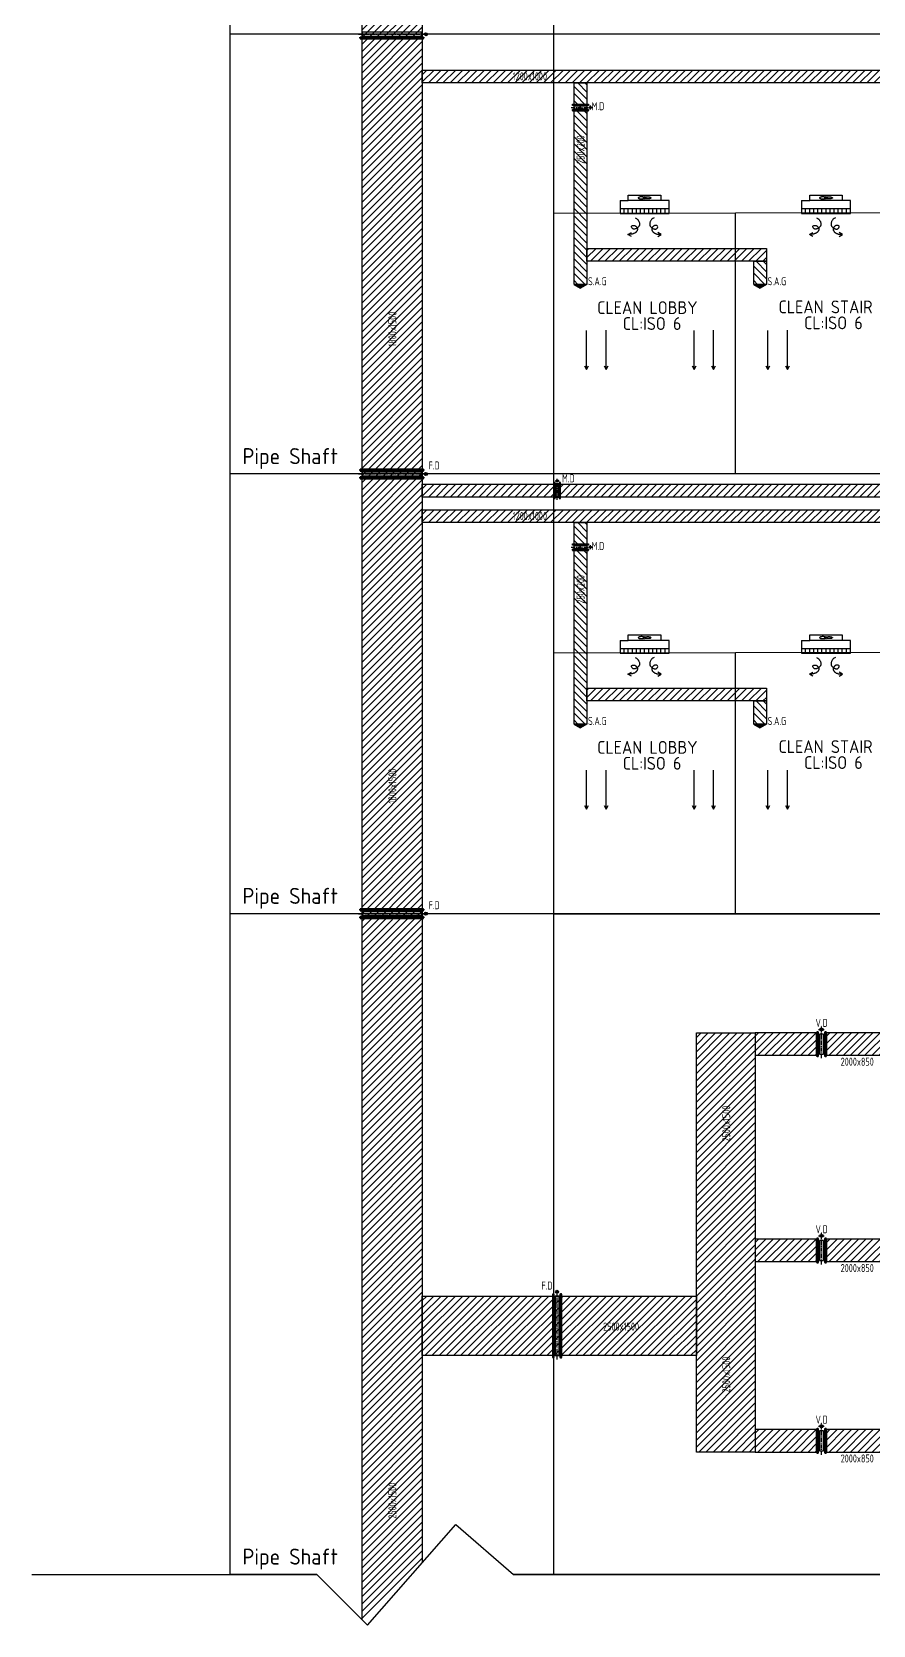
# Model space of a CAD drawing. Header units: millimetres. Extents: x 108 to 3316, y 96 to 2090.
# Drawn here: x 832 to 1094.9, y 96.3 to 594 of the extents above; entities that cross this region are included whole.
import ezdxf
from ezdxf.enums import TextEntityAlignment as Align

# ---------------------------------------------------------------- set-up
doc = ezdxf.new("R2010")
doc.units = ezdxf.units.MM
doc.linetypes.add('CENTER', pattern=[2, 1.25, -0.25, 0.25, -0.25])
for name, color, linetype in [('A-DETL-01', 1, 'Continuous'), ('M-CEQPM-MAU', 22, 'Continuous'), ('M-CMDUCT-LINE', 15, 'Continuous'), ('M-EQPM-TXT', 4, 'Continuous'), ('M-FM-LINE3', 3, 'Continuous'), ('M-HVAC-CMDUCT', 150, 'Continuous'), ('U-EX-TXT', 4, 'Continuous')]:
    doc.layers.add(name, color=color, linetype=linetype)
doc.styles.add('AA-TXT', font='isocp.shx', dxfattribs={"bigfont": 'chineset.shx'})

msp = doc.modelspace()

# ---------------------------------------------------------------- hatches: boundary and pattern name
at = {"layer": 'M-CMDUCT-LINE'}
h = msp.add_hatch(dxfattribs=at)
h.set_pattern_fill('ANSI31', color=256, scale=0.5, style=0)
h.set_pattern_definition([(45, (-40122.6692, -82010.4175), (-1.122532015, 1.122532015), [])])
h.paths.add_polyline_path([(935.26, 192.05), (954.05, 192.05), (954.05, 925.36), (935.26, 925.36)])
h.paths.add_polyline_path([(954.05, 180.26), (954.05, 192.05), (935.26, 192.05), (935.26, 180.26), (935.26, 98.05), (933.53, 96.34), (954.05, 115.84)])
h = msp.add_hatch(dxfattribs=at)
h.set_pattern_fill('ANSI31', color=256, scale=0.5, style=0)
h.set_pattern_definition([(45, (1845.444, 405.644), (-1.122532, 1.122532), [])])
h.paths.add_polyline_path([(954.05, 582.1), (1278.43, 582.1), (1278.43, 578.1), (954.05, 578.1)])
h = msp.add_hatch(dxfattribs=at)
h.set_pattern_fill('ANSI31', color=256, scale=0.5, angle=-90, style=0)
h.set_pattern_definition([(315, (829.0428, -274.3165), (1.122532, 1.122532), [])])
h.paths.add_polyline_path([(1005.5, 578.1), (1005.5, 515.17), (1001.5, 515.17), (1001.5, 578.1)])
h = msp.add_hatch(dxfattribs=at)
h.set_pattern_fill('ANSI31', color=256, scale=0.5, style=0)
h.set_pattern_definition([(45, (1857.9082, 349.9325), (-1.122532, 1.122532), [])])
h.paths.add_polyline_path([(1005.5, 526.38), (1061.61, 526.38), (1061.61, 522.38), (1005.5, 522.38)])
h = msp.add_hatch(dxfattribs=at)
h.set_pattern_fill('ANSI31', color=256, scale=0.5, angle=-90, style=0)
h.set_pattern_definition([(315, (885.1583, -274.3165), (1.122532, 1.122532), [])])
h.paths.add_polyline_path([(1061.61, 522.38), (1061.61, 515.17), (1057.61, 515.17), (1057.61, 522.38)])
h = msp.add_hatch(dxfattribs=at)
h.set_pattern_fill('ANSI31', color=256, scale=0.5, style=0)
h.set_pattern_definition([(45, (1845.444, 276.274), (-1.122532, 1.122532), [])])
h.paths.add_polyline_path([(954.05, 452.73), (1116.24, 452.73), (1116.24, 448.73), (954.05, 448.73)])
h = msp.add_hatch(dxfattribs=at)
h.set_pattern_fill('ANSI31', color=256, scale=0.5, style=0)
h.set_pattern_definition([(45, (1845.444, 268.2837), (-1.122532, 1.122532), [])])
h.paths.add_polyline_path([(954.05, 444.74), (1278.43, 444.74), (1278.43, 440.74), (954.05, 440.74)])
h = msp.add_hatch(dxfattribs=at)
h.set_pattern_fill('ANSI31', color=256, scale=0.5, angle=-90, style=0)
h.set_pattern_definition([(315, (829.0428, -411.677), (1.122532, 1.122532), [])])
h.paths.add_polyline_path([(1005.5, 440.74), (1005.5, 377.81), (1001.5, 377.81), (1001.5, 440.74)])
h = msp.add_hatch(dxfattribs=at)
h.set_pattern_fill('ANSI31', color=256, scale=0.5, style=0)
h.set_pattern_definition([(45, (1857.9082, 212.5721), (-1.122532, 1.122532), [])])
h.paths.add_polyline_path([(1005.5, 389.02), (1061.61, 389.02), (1061.61, 385.02), (1005.5, 385.02)])
h = msp.add_hatch(dxfattribs=at)
h.set_pattern_fill('ANSI31', color=256, scale=0.5, angle=-90, style=0)
h.set_pattern_definition([(315, (885.1583, -411.677), (1.122532, 1.122532), [])])
h.paths.add_polyline_path([(1061.61, 385.02), (1061.61, 377.81), (1057.61, 377.81), (1057.61, 385.02)])
h = msp.add_hatch(dxfattribs=at)
h.set_pattern_fill('ANSI31', color=256, scale=0.5, style=0)
h.set_pattern_definition([(45, (-40015.1949, -82178.4962), (-1.122532015, 1.122532015), [])])
h.paths.add_polyline_path([(1058.08, 281.34), (1058.08, 150.41), (1039.71, 150.41), (1039.71, 281.34)])
h = msp.add_hatch(dxfattribs=at)
h.set_pattern_fill('ANSI31', color=256, scale=0.5, style=0)
h.set_pattern_definition([(45, (1755.2769, 101.8925), (-1.122532, 1.122532), [])])
h.paths.add_polyline_path([(1077.23, 281.34), (1058.08, 281.34), (1058.08, 274.34), (1077.23, 274.34)])
h = msp.add_hatch(dxfattribs=at)
h.set_pattern_fill('ANSI31', color=256, scale=0.5, style=0)
h.set_pattern_definition([(45, (1777.5375, 101.8925), (-1.122532, 1.122532), [])])
h.paths.add_polyline_path([(1106.44, 281.34), (1080.35, 281.34), (1080.35, 274.34), (1106.44, 274.34)])
h = msp.add_hatch(dxfattribs=at)
h.set_pattern_fill('ANSI31', color=256, scale=0.5, style=0)
h.set_pattern_definition([(45, (1755.2769, 37.4362), (-1.122532, 1.122532), [])])
h.paths.add_polyline_path([(1077.23, 216.89), (1058.08, 216.89), (1058.08, 209.89), (1077.23, 209.89)])
h = msp.add_hatch(dxfattribs=at)
h.set_pattern_fill('ANSI31', color=256, scale=0.5, style=0)
h.set_pattern_definition([(45, (1777.5375, 37.4362), (-1.122532, 1.122532), [])])
h.paths.add_polyline_path([(1106.44, 216.89), (1080.35, 216.89), (1080.35, 209.89), (1106.44, 209.89)])
h = msp.add_hatch(dxfattribs=at)
h.set_pattern_fill('ANSI31', color=256, scale=0.5, style=0)
h.set_pattern_definition([(45, (1754.4573, 8.0652), (-1.122532, 1.122532), [])])
h.paths.add_polyline_path([(954.05, 199.12), (1039.71, 199.12), (1039.71, 180.52), (954.05, 180.52)])
h = msp.add_hatch(dxfattribs=at)
h.set_pattern_fill('ANSI31', color=256, scale=0.5, style=0)
h.set_pattern_definition([(45, (1755.2769, -22.0469), (-1.122532, 1.122532), [])])
h.paths.add_polyline_path([(1077.23, 157.41), (1058.08, 157.41), (1058.08, 150.41), (1077.23, 150.41)])
h = msp.add_hatch(dxfattribs=at)
h.set_pattern_fill('ANSI31', color=256, scale=0.5, style=0)
h.set_pattern_definition([(45, (1777.5375, -22.0469), (-1.122532, 1.122532), [])])
h.paths.add_polyline_path([(1106.44, 157.41), (1080.35, 157.41), (1080.35, 150.41), (1106.44, 150.41)])
at = {"layer": 'M-FM-LINE3', "linetype": 'Continuous'}
h = msp.add_hatch(color=256, dxfattribs=at)
edge = h.paths.add_edge_path()
edge.add_arc((955.2, 593.3), 0.472, 0, 360)
h = msp.add_hatch(color=256, dxfattribs=at)
edge = h.paths.add_edge_path()
edge.add_arc((955.2, 455.94), 0.472, 0, 360)
h = msp.add_hatch(color=256, dxfattribs=at)
edge = h.paths.add_edge_path()
edge.add_arc((955.2, 318.58), 0.472, 0, 360)
h = msp.add_hatch(color=256, dxfattribs=at)
edge = h.paths.add_edge_path()
edge.add_arc((996.18, 200.47), 0.472, 0, 360)
at = {"layer": 'M-HVAC-CMDUCT'}
for points in [[(1005.5, 515.17), (1001.5, 515.17), (1003.5, 514.01)], [(1061.61, 515.17), (1057.61, 515.17), (1059.61, 514.01)], [(1005.5, 377.81), (1001.5, 377.81), (1003.5, 376.65)], [(1061.61, 377.81), (1057.61, 377.81), (1059.61, 376.65)]]:
    msp.add_hatch(color=256, dxfattribs=at).paths.add_polyline_path(points)

# ---------------------------------------------------------------- linework, layer by layer
at = {"layer": 'A-DETL-01', "color": 252, "linetype": 'Continuous'}
for p, q in [((1051.86, 537.32), (1051.86, 455.94)), ((1051.86, 399.96), (1051.86, 318.58))]:
    msp.add_line(p, q, dxfattribs=at)
at = {"layer": 'A-DETL-01', "color": 252}
for points in [[(893.99, 112.18), (893.99, 952.53)], [(832.03, 112.18), (921.13, 112.18), (936.97, 96.34), (964.5, 127.76), (982.51, 112.18), (1310.5, 112.18)], [(921.13, 112.18), (893.99, 112.18)], [(995.18, 112.18), (982.51, 112.18)]]:
    msp.add_lwpolyline(points, dxfattribs=at)
for points in [[(995.18, 792.9), (1283.14, 792.9), (1283.14, 593.3), (995.18, 593.3)], [(995.18, 318.58), (1283.14, 318.58), (1283.14, 112.18), (995.18, 112.18)]]:
    msp.add_lwpolyline(points, close=True, dxfattribs=at)
at = {"layer": 'M-CEQPM-MAU', "color": 252, "ltscale": 0.1}
for p, q in [((1018.42, 541.32), (1018.42, 543.02)), ((1018.42, 543.02), (1028.62, 543.02)), ((1028.62, 543.02), (1028.62, 541.32)), ((1075.1, 541.32), (1075.1, 543.02)), ((1075.1, 543.02), (1085.3, 543.02)), ((1085.3, 543.02), (1085.3, 541.32)), ((1015.87, 541.32), (1018.42, 541.32)), ((1015.87, 541.32), (1015.87, 537.32)), ((1015.87, 538.82), (1031.17, 538.82)), ((1017.15, 537.32), (1017.15, 538.82)), ((1028.62, 541.32), (1018.42, 541.32)), ((1018.42, 537.32), (1018.42, 538.82)), ((1019.7, 537.32), (1019.7, 538.82)), ((1020.97, 537.32), (1020.97, 538.82)), ((1022.25, 537.32), (1022.25, 538.82)), ((1023.52, 537.32), (1023.52, 538.82)), ((1024.8, 537.32), (1024.8, 538.82)), ((1026.07, 537.32), (1026.07, 538.82)), ((1027.35, 537.32), (1027.35, 538.82)), ((1031.17, 541.32), (1028.62, 541.32)), ((1028.62, 537.32), (1028.62, 538.82)), ((1029.9, 537.32), (1029.9, 538.82)), ((1031.17, 537.32), (1031.17, 541.32)), ((1072.55, 541.32), (1075.1, 541.32)), ((1072.55, 541.32), (1072.55, 537.32)), ((1072.55, 538.82), (1087.85, 538.82)), ((1073.83, 537.32), (1073.83, 538.82)), ((1085.3, 541.32), (1075.1, 541.32)), ((1075.1, 537.32), (1075.1, 538.82)), ((1076.38, 537.32), (1076.38, 538.82)), ((1077.65, 537.32), (1077.65, 538.82)), ((1078.93, 537.32), (1078.93, 538.82)), ((1080.2, 537.32), (1080.2, 538.82)), ((1081.48, 537.32), (1081.48, 538.82)), ((1082.75, 537.32), (1082.75, 538.82)), ((1084.03, 537.32), (1084.03, 538.82)), ((1087.85, 541.32), (1085.3, 541.32)), ((1085.3, 537.32), (1085.3, 538.82)), ((1086.58, 537.32), (1086.58, 538.82)), ((1087.85, 537.32), (1087.85, 541.32)), ((1015.87, 537.32), (1031.17, 537.32)), ((1072.55, 537.32), (1087.85, 537.32)), ((1015.87, 403.96), (1018.42, 403.96)), ((1015.87, 403.96), (1015.87, 399.96)), ((1018.42, 403.96), (1018.42, 405.66)), ((1018.42, 405.66), (1028.62, 405.66)), ((1028.62, 403.96), (1018.42, 403.96)), ((1028.62, 405.66), (1028.62, 403.96)), ((1031.17, 403.96), (1028.62, 403.96)), ((1031.17, 399.96), (1031.17, 403.96)), ((1072.55, 403.96), (1075.1, 403.96)), ((1072.55, 403.96), (1072.55, 399.96)), ((1075.1, 403.96), (1075.1, 405.66)), ((1075.1, 405.66), (1085.3, 405.66)), ((1085.3, 403.96), (1075.1, 403.96)), ((1085.3, 405.66), (1085.3, 403.96)), ((1087.85, 403.96), (1085.3, 403.96)), ((1087.85, 399.96), (1087.85, 403.96)), ((1015.87, 401.46), (1031.17, 401.46)), ((1015.87, 399.96), (1031.17, 399.96)), ((1017.15, 399.96), (1017.15, 401.46)), ((1018.42, 399.96), (1018.42, 401.46)), ((1019.7, 399.96), (1019.7, 401.46)), ((1020.97, 399.96), (1020.97, 401.46)), ((1022.25, 399.96), (1022.25, 401.46)), ((1023.52, 399.96), (1023.52, 401.46)), ((1024.8, 399.96), (1024.8, 401.46)), ((1026.07, 399.96), (1026.07, 401.46)), ((1027.35, 399.96), (1027.35, 401.46)), ((1028.62, 399.96), (1028.62, 401.46)), ((1029.9, 399.96), (1029.9, 401.46)), ((1072.55, 401.46), (1087.85, 401.46)), ((1072.55, 399.96), (1087.85, 399.96)), ((1073.83, 399.96), (1073.83, 401.46)), ((1075.1, 399.96), (1075.1, 401.46)), ((1076.38, 399.96), (1076.38, 401.46)), ((1077.65, 399.96), (1077.65, 401.46)), ((1078.93, 399.96), (1078.93, 401.46)), ((1080.2, 399.96), (1080.2, 401.46)), ((1081.48, 399.96), (1081.48, 401.46)), ((1082.75, 399.96), (1082.75, 401.46)), ((1084.03, 399.96), (1084.03, 401.46)), ((1085.3, 399.96), (1085.3, 401.46)), ((1086.58, 399.96), (1086.58, 401.46))]:
    msp.add_line(p, q, dxfattribs=at)
for points in [[(1023.2, 542.4, 0.03966), (1022.93, 542.46, 0.032614), (1022.52, 542.49, 0.032614), (1022.11, 542.46, 0.044087), (1021.81, 542.39, 0.086721), (1021.57, 542.27, 0.233651), (1021.52, 542.17, 0.233651), (1021.57, 542.07, 0.086721), (1021.81, 541.95, 0.044087), (1022.11, 541.88, 0.032614), (1022.52, 541.85, 0.032614), (1022.93, 541.88, 0.03966), (1023.2, 541.94)], [(1023.85, 542.4, -0.03966), (1024.12, 542.46, -0.032614), (1024.52, 542.49, -0.032614), (1024.93, 542.46, -0.044087), (1025.23, 542.39, -0.086721), (1025.48, 542.27, -0.233651), (1025.52, 542.17, -0.233651), (1025.48, 542.07, -0.086721), (1025.23, 541.95, -0.044087), (1024.93, 541.88, -0.032614), (1024.52, 541.85, -0.032614), (1024.12, 541.88, -0.03966), (1023.85, 541.94)], [(1079.87, 542.4, 0.03966), (1079.61, 542.46, 0.032614), (1079.2, 542.49, 0.032614), (1078.79, 542.46, 0.044087), (1078.49, 542.39, 0.086721), (1078.25, 542.27, 0.233651), (1078.2, 542.17, 0.233651), (1078.25, 542.07, 0.086721), (1078.49, 541.95, 0.044087), (1078.79, 541.88, 0.032614), (1079.2, 541.85, 0.032614), (1079.61, 541.88, 0.03966), (1079.87, 541.94)], [(1080.53, 542.4, -0.03966), (1080.79, 542.46, -0.032614), (1081.2, 542.49, -0.032614), (1081.61, 542.46, -0.044087), (1081.91, 542.39, -0.086721), (1082.15, 542.27, -0.233651), (1082.2, 542.17, -0.233651), (1082.15, 542.07, -0.086721), (1081.91, 541.95, -0.044087), (1081.61, 541.88, -0.032614), (1081.2, 541.85, -0.032614), (1080.79, 541.88, -0.03966), (1080.53, 541.94)], [(1023.2, 405.04, 0.03966), (1022.93, 405.1, 0.032614), (1022.52, 405.12, 0.032614), (1022.11, 405.1, 0.044087), (1021.81, 405.03, 0.086721), (1021.57, 404.9, 0.233651), (1021.52, 404.81, 0.233651), (1021.57, 404.71, 0.086721), (1021.81, 404.59, 0.044087), (1022.11, 404.52, 0.032614), (1022.52, 404.49, 0.032614), (1022.93, 404.52, 0.03966), (1023.2, 404.58)], [(1023.85, 405.04, -0.03966), (1024.12, 405.1, -0.032614), (1024.52, 405.12, -0.032614), (1024.93, 405.1, -0.044087), (1025.23, 405.03, -0.086721), (1025.48, 404.9, -0.233651), (1025.52, 404.81, -0.233651), (1025.48, 404.71, -0.086721), (1025.23, 404.59, -0.044087), (1024.93, 404.52, -0.032614), (1024.52, 404.49, -0.032614), (1024.12, 404.52, -0.03966), (1023.85, 404.58)], [(1079.87, 405.04, 0.03966), (1079.61, 405.1, 0.032614), (1079.2, 405.12, 0.032614), (1078.79, 405.1, 0.044087), (1078.49, 405.03, 0.086721), (1078.25, 404.9, 0.233651), (1078.2, 404.81, 0.233651), (1078.25, 404.71, 0.086721), (1078.49, 404.59, 0.044087), (1078.79, 404.52, 0.032614), (1079.2, 404.49, 0.032614), (1079.61, 404.52, 0.03966), (1079.87, 404.58)], [(1080.53, 405.04, -0.03966), (1080.79, 405.1, -0.032614), (1081.2, 405.12, -0.032614), (1081.61, 405.1, -0.044087), (1081.91, 405.03, -0.086721), (1082.15, 404.9, -0.233651), (1082.2, 404.81, -0.233651), (1082.15, 404.71, -0.086721), (1081.91, 404.59, -0.044087), (1081.61, 404.52, -0.032614), (1081.2, 404.49, -0.032614), (1080.79, 404.52, -0.03966), (1080.53, 404.58)]]:
    msp.add_lwpolyline(points, format="xyb", dxfattribs=at)
at = {"layer": 'M-CEQPM-MAU', "color": 252, "ltscale": 0.1, "const_width": 0.2}
for points in [[(1023.62, 542.17, -1), (1023.42, 542.17, -1)], [(1080.3, 542.17, -1), (1080.1, 542.17, -1)], [(1023.62, 404.81, -1), (1023.42, 404.81, -1)], [(1080.3, 404.81, -1), (1080.1, 404.81, -1)]]:
    msp.add_lwpolyline(points, format="xyb", close=True, dxfattribs=at)
at = {"layer": 'M-CEQPM-MAU', "color": 252, "ltscale": 0.1}
for centre in [(1023.52, 542.17), (1080.2, 542.17), (1023.52, 404.81), (1080.2, 404.81)]:
    msp.add_circle(centre, 0.4, dxfattribs=at)
at = {"layer": 'M-FM-LINE3', "linetype": 'CENTER'}
for p, q in [((934.06, 593.3), (954.73, 593.3)), ((1000.58, 570.41), (1007.16, 570.41)), ((1006.54, 571.03), (1006.54, 569.78)), ((934.06, 455.94), (954.73, 455.94)), ((995.6, 453.77), (996.85, 453.77)), ((996.23, 447.81), (996.23, 454.39)), ((1000.58, 433.05), (1007.16, 433.05)), ((1006.54, 433.67), (1006.54, 432.42)), ((934.06, 318.58), (954.73, 318.58)), ((1077.85, 282.39), (1079.72, 282.39)), ((1078.79, 273.48), (1078.79, 283.33)), ((1077.85, 217.94), (1079.72, 217.94)), ((1078.79, 209.03), (1078.79, 218.87)), ((996.18, 179.34), (996.18, 200)), ((1078.79, 149.55), (1078.79, 159.39)), ((1077.85, 158.45), (1079.72, 158.45))]:
    msp.add_line(p, q, dxfattribs=at)
at = {"layer": 'M-FM-LINE3'}
for p, q in [((954.73, 592.12), (934.36, 592.12)), ((1006.2, 571.24), (1000.79, 571.24)), ((1006.2, 569.57), (1000.79, 569.57)), ((954.73, 457.12), (934.36, 457.12)), ((954.73, 454.76), (934.36, 454.76)), ((995.39, 453.43), (995.39, 448.02)), ((997.06, 453.43), (997.06, 448.02)), ((1006.2, 433.88), (1000.79, 433.88)), ((1006.2, 432.21), (1000.79, 432.21)), ((954.73, 319.76), (934.36, 319.76)), ((954.73, 317.4), (934.36, 317.4)), ((1077.54, 281.89), (1077.54, 273.8)), ((1080.03, 281.89), (1080.03, 273.8)), ((1077.54, 217.44), (1077.54, 209.34)), ((1080.03, 217.44), (1080.03, 209.34)), ((995, 200), (995, 179.63)), ((997.36, 200), (997.36, 179.63)), ((1077.54, 157.95), (1077.54, 149.86)), ((1080.03, 157.95), (1080.03, 149.86))]:
    msp.add_line(p, q, dxfattribs=at)
for points in [[(954.43, 591.82), (954.43, 592.41), (934.65, 592.41), (934.65, 591.82)], [(953.84, 592.71), (953.84, 593.89), (935.24, 593.89), (935.24, 592.71)], [(1006, 571.45), (1006, 571.03), (1001, 571.03), (1001, 571.45)], [(1006, 569.37), (1006, 569.78), (1001, 569.78), (1001, 569.37)], [(1005.58, 569.99), (1005.58, 570.82), (1001.41, 570.82), (1001.41, 569.99)], [(954.43, 456.82), (954.43, 457.41), (934.65, 457.41), (934.65, 456.82)], [(954.43, 454.46), (954.43, 455.05), (934.65, 455.05), (934.65, 454.46)], [(953.84, 455.35), (953.84, 456.53), (935.24, 456.53), (935.24, 455.35)], [(995.6, 453.23), (995.18, 453.23), (995.18, 448.23), (995.6, 448.23)], [(997.27, 453.23), (996.85, 453.23), (996.85, 448.23), (997.27, 448.23)], [(996.64, 452.81), (995.81, 452.81), (995.81, 448.64), (996.64, 448.64)], [(1006, 434.09), (1006, 433.67), (1001, 433.67), (1001, 434.09)], [(1005.58, 432.63), (1005.58, 433.46), (1001.41, 433.46), (1001.41, 432.63)], [(1006, 432), (1006, 432.42), (1001, 432.42), (1001, 432)], [(954.43, 319.46), (954.43, 320.05), (934.65, 320.05), (934.65, 319.46)], [(953.84, 317.99), (953.84, 319.17), (935.24, 319.17), (935.24, 317.99)], [(954.43, 317.1), (954.43, 317.69), (934.65, 317.69), (934.65, 317.1)], [(1077.85, 281.58), (1077.23, 281.58), (1077.23, 274.11), (1077.85, 274.11)], [(1079.41, 280.96), (1078.17, 280.96), (1078.17, 274.73), (1079.41, 274.73)], [(1080.35, 281.58), (1079.72, 281.58), (1079.72, 274.11), (1080.35, 274.11)], [(1077.85, 217.13), (1077.23, 217.13), (1077.23, 209.65), (1077.85, 209.65)], [(1079.41, 216.5), (1078.17, 216.5), (1078.17, 210.27), (1079.41, 210.27)], [(1080.35, 217.13), (1079.72, 217.13), (1079.72, 209.65), (1080.35, 209.65)], [(995.3, 199.71), (994.71, 199.71), (994.71, 179.93), (995.3, 179.93)], [(996.77, 199.12), (995.59, 199.12), (995.59, 180.52), (996.77, 180.52)], [(997.66, 199.71), (997.07, 199.71), (997.07, 179.93), (997.66, 179.93)], [(1077.85, 157.64), (1077.23, 157.64), (1077.23, 150.17), (1077.85, 150.17)], [(1079.41, 157.02), (1078.17, 157.02), (1078.17, 150.79), (1079.41, 150.79)], [(1080.35, 157.64), (1079.72, 157.64), (1079.72, 150.17), (1080.35, 150.17)]]:
    msp.add_lwpolyline(points, close=True, dxfattribs=at)
for centre, radius in [((955.2, 593.3), 0.472), ((1006.54, 570.41), 0.333), ((955.2, 455.94), 0.472), ((996.23, 453.77), 0.333), ((1006.54, 433.05), 0.333), ((955.2, 318.58), 0.472), ((1078.79, 282.39), 0.498), ((1078.79, 217.94), 0.498), ((996.18, 200.47), 0.472), ((1078.79, 158.45), 0.498)]:
    msp.add_circle(centre, radius, dxfattribs=at)
at = {"layer": 'M-HVAC-CMDUCT'}
for p, q in [((1001.5, 515.17), (1003.5, 514.01)), ((1005.5, 515.17), (1003.5, 514.01)), ((1057.61, 515.17), (1059.61, 514.01)), ((1061.61, 515.17), (1059.61, 514.01)), ((1001.5, 377.81), (1003.5, 376.65)), ((1005.5, 377.81), (1003.5, 376.65)), ((1057.61, 377.81), (1059.61, 376.65)), ((1061.61, 377.81), (1059.61, 376.65))]:
    msp.add_line(p, q, dxfattribs=at)
at = {"layer": 'M-HVAC-CMDUCT', "color": 252}
for p, q in [((1005.38, 488.59), (1005.38, 500.76)), ((1011.47, 488.59), (1011.47, 500.82)), ((1038.97, 488.59), (1038.97, 500.76)), ((1045.06, 488.59), (1045.06, 500.82)), ((1062.06, 488.59), (1062.06, 500.76)), ((1068.14, 488.59), (1068.14, 500.82)), ((1005.38, 351.23), (1005.38, 363.4)), ((1011.47, 351.23), (1011.47, 363.46)), ((1038.97, 351.23), (1038.97, 363.4)), ((1045.06, 351.23), (1045.06, 363.46)), ((1062.06, 351.23), (1062.06, 363.4)), ((1068.14, 351.23), (1068.14, 363.46))]:
    msp.add_line(p, q, dxfattribs=at)
at = {"layer": 'M-HVAC-CMDUCT'}
for points in [[(935.26, 98.05), (935.26, 925.36)], [(954.05, 925.36), (954.05, 115.84)]]:
    msp.add_lwpolyline(points, dxfattribs=at)
at = {"layer": 'M-HVAC-CMDUCT', "color": 252}
for points in [[(1346.55, 593.3), (893.99, 593.3)], [(995.18, 455.94), (995.18, 593.3)], [(1108.54, 537.54), (995.18, 537.32)], [(1004.74, 489.69), (1005.38, 488.59), (1006.02, 489.69)], [(1010.83, 489.69), (1011.47, 488.59), (1012.1, 489.69)], [(1038.33, 489.69), (1038.97, 488.59), (1039.61, 489.69)], [(1044.42, 489.69), (1045.06, 488.59), (1045.7, 489.69)], [(1061.42, 489.69), (1062.06, 488.59), (1062.69, 489.69)], [(1067.51, 489.69), (1068.14, 488.59), (1068.78, 489.69)], [(1346.55, 455.94), (893.99, 455.94)], [(995.18, 318.58), (995.18, 455.94)], [(1108.54, 400.17), (995.18, 399.96)], [(1004.74, 352.33), (1005.38, 351.23), (1006.02, 352.33)], [(1010.83, 352.33), (1011.47, 351.23), (1012.1, 352.33)], [(1038.33, 352.33), (1038.97, 351.23), (1039.61, 352.33)], [(1044.42, 352.33), (1045.06, 351.23), (1045.7, 352.33)], [(1061.42, 352.33), (1062.06, 351.23), (1062.69, 352.33)], [(1067.51, 352.33), (1068.14, 351.23), (1068.78, 352.33)], [(1346.55, 318.58), (893.99, 318.58)]]:
    msp.add_lwpolyline(points, dxfattribs=at)
at = {"layer": 'M-HVAC-CMDUCT'}
for points in [[(954.05, 582.1), (1278.43, 582.1), (1278.43, 578.1), (954.05, 578.1)], [(1005.5, 578.1), (1005.5, 515.17), (1001.5, 515.17), (1001.5, 578.1)], [(1005.5, 526.38), (1061.61, 526.38), (1061.61, 522.38), (1005.5, 522.38)], [(1061.61, 522.38), (1061.61, 515.17), (1057.61, 515.17), (1057.61, 522.38)], [(954.05, 452.73), (1116.24, 452.73), (1116.24, 448.73), (954.05, 448.73)], [(954.05, 444.74), (1278.43, 444.74), (1278.43, 440.74), (954.05, 440.74)], [(1005.5, 440.74), (1005.5, 377.81), (1001.5, 377.81), (1001.5, 440.74)], [(1005.5, 389.02), (1061.61, 389.02), (1061.61, 385.02), (1005.5, 385.02)], [(1061.61, 385.02), (1061.61, 377.81), (1057.61, 377.81), (1057.61, 385.02)], [(1058.08, 281.34), (1058.08, 150.41), (1039.71, 150.41), (1039.71, 281.34)], [(1077.23, 281.34), (1058.08, 281.34), (1058.08, 274.34), (1077.23, 274.34)], [(1106.44, 281.34), (1080.35, 281.34), (1080.35, 274.34), (1106.44, 274.34)], [(1077.23, 216.89), (1058.08, 216.89), (1058.08, 209.89), (1077.23, 209.89)], [(1106.44, 216.89), (1080.35, 216.89), (1080.35, 209.89), (1106.44, 209.89)], [(954.05, 199.12), (1039.71, 199.12), (1039.71, 180.52), (954.05, 180.52)], [(1077.23, 157.41), (1058.08, 157.41), (1058.08, 150.41), (1077.23, 150.41)], [(1106.44, 157.41), (1080.35, 157.41), (1080.35, 150.41), (1106.44, 150.41)]]:
    msp.add_lwpolyline(points, close=True, dxfattribs=at)
at = {"layer": 'M-HVAC-CMDUCT', "color": 252, "ltscale": 0.1}
for points in [[(1020.56, 535.95, -0.140241), (1021.24, 535.5, -0.038232), (1021.48, 535.24), (1021.54, 535.14), (1021.66, 534.94), (1021.76, 534.75), (1021.83, 534.58), (1021.88, 534.42), (1021.91, 534.27), (1021.93, 534.12), (1021.94, 533.98), (1021.93, 533.85), (1021.9, 533.72), (1021.87, 533.6), (1021.82, 533.48), (1021.75, 533.36), (1021.68, 533.25), (1021.59, 533.14), (1021.5, 533.03), (1021.39, 532.93), (1021.28, 532.83), (1021.16, 532.74), (1021.04, 532.66), (1020.91, 532.6), (1020.78, 532.54), (1020.65, 532.5), (1020.52, 532.47), (1020.4, 532.44), (1020.28, 532.43), (1020.16, 532.43), (1020.05, 532.44), (1019.96, 532.46), (1019.87, 532.5), (1019.79, 532.54), (1019.72, 532.58, -0.282011), (1019.42, 533.16, -0.222152), (1019.56, 533.48, -0.123311), (1019.82, 533.59), (1019.92, 533.6), (1020.02, 533.6), (1020.12, 533.59), (1020.23, 533.58), (1020.33, 533.55), (1020.43, 533.52), (1020.53, 533.47), (1020.62, 533.42), (1020.71, 533.36), (1020.79, 533.3), (1020.87, 533.24), (1020.94, 533.17), (1021.01, 533.09), (1021.07, 533.02), (1021.12, 532.94), (1021.16, 532.86), (1021.2, 532.78), (1021.23, 532.69), (1021.25, 532.61), (1021.27, 532.52), (1021.27, 532.42), (1021.27, 532.33), (1021.26, 532.23), (1021.24, 532.13), (1021.21, 532.03), (1021.17, 531.93), (1021.12, 531.84), (1021.06, 531.74), (1021, 531.65), (1020.92, 531.57), (1020.84, 531.48), (1020.75, 531.4), (1020.65, 531.33), (1020.55, 531.25), (1020.44, 531.19), (1020.32, 531.13), (1020.2, 531.07), (1020.08, 531.02), (1019.95, 530.97), (1019.81, 530.93), (1019.66, 530.89), (1019.5, 530.86), (1019.33, 530.83), (1019.15, 530.81), (1018.95, 530.79), (1018.75, 530.77), (1018.53, 530.75), (1018.32, 530.74)], [(1026.48, 535.95, 0.140241), (1025.8, 535.5, 0.038232), (1025.57, 535.24), (1025.5, 535.14), (1025.38, 534.94), (1025.28, 534.75), (1025.21, 534.58), (1025.16, 534.42), (1025.13, 534.27), (1025.11, 534.12), (1025.11, 533.98), (1025.11, 533.85), (1025.14, 533.72), (1025.18, 533.6), (1025.22, 533.48), (1025.29, 533.36), (1025.36, 533.25), (1025.45, 533.14), (1025.54, 533.03), (1025.65, 532.93), (1025.76, 532.83), (1025.88, 532.74), (1026, 532.66), (1026.13, 532.6), (1026.26, 532.54), (1026.39, 532.5), (1026.52, 532.47), (1026.64, 532.44), (1026.76, 532.43), (1026.88, 532.43), (1026.99, 532.44), (1027.08, 532.46), (1027.17, 532.5), (1027.25, 532.54), (1027.32, 532.58, 0.282011), (1027.62, 533.16, 0.222152), (1027.48, 533.48, 0.123311), (1027.22, 533.59), (1027.13, 533.6), (1027.02, 533.6), (1026.92, 533.59), (1026.81, 533.58), (1026.71, 533.55), (1026.61, 533.52), (1026.51, 533.47), (1026.42, 533.42), (1026.33, 533.36), (1026.25, 533.3), (1026.17, 533.24), (1026.1, 533.17), (1026.03, 533.09), (1025.97, 533.02), (1025.92, 532.94), (1025.88, 532.86), (1025.84, 532.78), (1025.81, 532.69), (1025.79, 532.61), (1025.77, 532.52), (1025.77, 532.42), (1025.77, 532.33), (1025.78, 532.23), (1025.8, 532.13), (1025.83, 532.03), (1025.87, 531.93), (1025.92, 531.84), (1025.98, 531.74), (1026.04, 531.65), (1026.12, 531.57), (1026.2, 531.48), (1026.29, 531.4), (1026.39, 531.33), (1026.49, 531.25), (1026.6, 531.19), (1026.72, 531.13), (1026.84, 531.07), (1026.96, 531.02), (1027.09, 530.97), (1027.23, 530.93), (1027.38, 530.89), (1027.54, 530.86), (1027.71, 530.83), (1027.89, 530.81), (1028.09, 530.79), (1028.29, 530.77), (1028.51, 530.75), (1028.72, 530.74)], [(1077.23, 535.95, -0.140241), (1077.91, 535.5, -0.038232), (1078.15, 535.24), (1078.22, 535.14), (1078.34, 534.94), (1078.44, 534.75), (1078.51, 534.58), (1078.56, 534.42), (1078.59, 534.27), (1078.61, 534.12), (1078.61, 533.98), (1078.6, 533.85), (1078.58, 533.72), (1078.54, 533.6), (1078.49, 533.48), (1078.43, 533.36), (1078.36, 533.25), (1078.27, 533.14), (1078.17, 533.03), (1078.07, 532.93), (1077.96, 532.83), (1077.84, 532.74), (1077.72, 532.66), (1077.59, 532.6), (1077.46, 532.54), (1077.33, 532.5), (1077.2, 532.47), (1077.08, 532.44), (1076.95, 532.43), (1076.84, 532.43), (1076.73, 532.44), (1076.63, 532.46), (1076.55, 532.5), (1076.47, 532.54), (1076.4, 532.58, -0.282011), (1076.1, 533.16, -0.222152), (1076.23, 533.48, -0.123311), (1076.5, 533.59), (1076.59, 533.6), (1076.7, 533.6), (1076.8, 533.59), (1076.91, 533.58), (1077.01, 533.55), (1077.11, 533.52), (1077.21, 533.47), (1077.3, 533.42), (1077.39, 533.36), (1077.47, 533.3), (1077.55, 533.24), (1077.62, 533.17), (1077.69, 533.09), (1077.74, 533.02), (1077.8, 532.94), (1077.84, 532.86), (1077.88, 532.78), (1077.91, 532.69), (1077.93, 532.61), (1077.94, 532.52), (1077.95, 532.42), (1077.95, 532.33), (1077.93, 532.23), (1077.91, 532.13), (1077.88, 532.03), (1077.85, 531.93), (1077.8, 531.84), (1077.74, 531.74), (1077.67, 531.65), (1077.6, 531.57), (1077.52, 531.48), (1077.43, 531.4), (1077.33, 531.33), (1077.22, 531.25), (1077.11, 531.19), (1077, 531.13), (1076.88, 531.07), (1076.76, 531.02), (1076.63, 530.97), (1076.49, 530.93), (1076.34, 530.89), (1076.18, 530.86), (1076.01, 530.83), (1075.83, 530.81), (1075.63, 530.79), (1075.42, 530.77), (1075.21, 530.75), (1075, 530.74)], [(1083.16, 535.95, 0.140241), (1082.48, 535.5, 0.038232), (1082.24, 535.24), (1082.17, 535.14), (1082.06, 534.94), (1081.96, 534.75), (1081.89, 534.58), (1081.84, 534.42), (1081.81, 534.27), (1081.79, 534.12), (1081.78, 533.98), (1081.79, 533.85), (1081.82, 533.72), (1081.85, 533.6), (1081.9, 533.48), (1081.96, 533.36), (1082.04, 533.25), (1082.13, 533.14), (1082.22, 533.03), (1082.33, 532.93), (1082.44, 532.83), (1082.56, 532.74), (1082.68, 532.66), (1082.81, 532.6), (1082.94, 532.54), (1083.06, 532.5), (1083.19, 532.47), (1083.32, 532.44), (1083.44, 532.43), (1083.56, 532.43), (1083.66, 532.44), (1083.76, 532.46), (1083.85, 532.5), (1083.92, 532.54), (1084, 532.58, 0.282011), (1084.3, 533.16, 0.222152), (1084.16, 533.48, 0.123311), (1083.9, 533.59), (1083.8, 533.6), (1083.7, 533.6), (1083.59, 533.59), (1083.49, 533.58), (1083.39, 533.55), (1083.29, 533.52), (1083.19, 533.47), (1083.1, 533.42), (1083.01, 533.36), (1082.92, 533.3), (1082.85, 533.24), (1082.77, 533.17), (1082.71, 533.09), (1082.65, 533.02), (1082.6, 532.94), (1082.55, 532.86), (1082.52, 532.78), (1082.49, 532.69), (1082.47, 532.61), (1082.45, 532.52), (1082.45, 532.42), (1082.45, 532.33), (1082.46, 532.23), (1082.48, 532.13), (1082.51, 532.03), (1082.55, 531.93), (1082.6, 531.84), (1082.65, 531.74), (1082.72, 531.65), (1082.8, 531.57), (1082.88, 531.48), (1082.97, 531.4), (1083.07, 531.33), (1083.17, 531.25), (1083.28, 531.19), (1083.39, 531.13), (1083.51, 531.07), (1083.64, 531.02), (1083.77, 530.97), (1083.91, 530.93), (1084.05, 530.89), (1084.21, 530.86), (1084.38, 530.83), (1084.57, 530.81), (1084.77, 530.79), (1084.97, 530.77), (1085.18, 530.75), (1085.39, 530.74)], [(1020.56, 398.59, -0.140241), (1021.24, 398.14, -0.038232), (1021.48, 397.88), (1021.54, 397.78), (1021.66, 397.58), (1021.76, 397.39), (1021.83, 397.22), (1021.88, 397.06), (1021.91, 396.91), (1021.93, 396.76), (1021.94, 396.62), (1021.93, 396.49), (1021.9, 396.36), (1021.87, 396.24), (1021.82, 396.12), (1021.75, 396), (1021.68, 395.89), (1021.59, 395.77), (1021.5, 395.67), (1021.39, 395.57), (1021.28, 395.47), (1021.16, 395.38), (1021.04, 395.3), (1020.91, 395.24), (1020.78, 395.18), (1020.65, 395.14), (1020.52, 395.1), (1020.4, 395.08), (1020.28, 395.07), (1020.16, 395.07), (1020.05, 395.08), (1019.96, 395.1), (1019.87, 395.14), (1019.79, 395.18), (1019.72, 395.22, -0.282011), (1019.42, 395.8, -0.222152), (1019.56, 396.12, -0.123311), (1019.82, 396.23), (1019.92, 396.24), (1020.02, 396.24), (1020.12, 396.23), (1020.23, 396.22), (1020.33, 396.19), (1020.43, 396.16), (1020.53, 396.11), (1020.62, 396.06), (1020.71, 396), (1020.79, 395.94), (1020.87, 395.88), (1020.94, 395.81), (1021.01, 395.73), (1021.07, 395.66), (1021.12, 395.58), (1021.16, 395.5), (1021.2, 395.42), (1021.23, 395.33), (1021.25, 395.25), (1021.27, 395.16), (1021.27, 395.06), (1021.27, 394.97), (1021.26, 394.87), (1021.24, 394.77), (1021.21, 394.67), (1021.17, 394.57), (1021.12, 394.48), (1021.06, 394.38), (1021, 394.29), (1020.92, 394.21), (1020.84, 394.12), (1020.75, 394.04), (1020.65, 393.97), (1020.55, 393.89), (1020.44, 393.83), (1020.32, 393.76), (1020.2, 393.71), (1020.08, 393.66), (1019.95, 393.61), (1019.81, 393.57), (1019.66, 393.53), (1019.5, 393.5), (1019.33, 393.47), (1019.15, 393.45), (1018.95, 393.42), (1018.75, 393.41), (1018.53, 393.39), (1018.32, 393.38)], [(1026.48, 398.59, 0.140241), (1025.8, 398.14, 0.038232), (1025.57, 397.88), (1025.5, 397.78), (1025.38, 397.58), (1025.28, 397.39), (1025.21, 397.22), (1025.16, 397.06), (1025.13, 396.91), (1025.11, 396.76), (1025.11, 396.62), (1025.11, 396.49), (1025.14, 396.36), (1025.18, 396.24), (1025.22, 396.12), (1025.29, 396), (1025.36, 395.89), (1025.45, 395.77), (1025.54, 395.67), (1025.65, 395.57), (1025.76, 395.47), (1025.88, 395.38), (1026, 395.3), (1026.13, 395.24), (1026.26, 395.18), (1026.39, 395.14), (1026.52, 395.1), (1026.64, 395.08), (1026.76, 395.07), (1026.88, 395.07), (1026.99, 395.08), (1027.08, 395.1), (1027.17, 395.14), (1027.25, 395.18), (1027.32, 395.22, 0.282011), (1027.62, 395.8, 0.222152), (1027.48, 396.12, 0.123311), (1027.22, 396.23), (1027.13, 396.24), (1027.02, 396.24), (1026.92, 396.23), (1026.81, 396.22), (1026.71, 396.19), (1026.61, 396.16), (1026.51, 396.11), (1026.42, 396.06), (1026.33, 396), (1026.25, 395.94), (1026.17, 395.88), (1026.1, 395.81), (1026.03, 395.73), (1025.97, 395.66), (1025.92, 395.58), (1025.88, 395.5), (1025.84, 395.42), (1025.81, 395.33), (1025.79, 395.25), (1025.77, 395.16), (1025.77, 395.06), (1025.77, 394.97), (1025.78, 394.87), (1025.8, 394.77), (1025.83, 394.67), (1025.87, 394.57), (1025.92, 394.48), (1025.98, 394.38), (1026.04, 394.29), (1026.12, 394.21), (1026.2, 394.12), (1026.29, 394.04), (1026.39, 393.97), (1026.49, 393.89), (1026.6, 393.83), (1026.72, 393.76), (1026.84, 393.71), (1026.96, 393.66), (1027.09, 393.61), (1027.23, 393.57), (1027.38, 393.53), (1027.54, 393.5), (1027.71, 393.47), (1027.89, 393.45), (1028.09, 393.42), (1028.29, 393.41), (1028.51, 393.39), (1028.72, 393.38)], [(1077.23, 398.59, -0.140241), (1077.91, 398.14, -0.038232), (1078.15, 397.88), (1078.22, 397.78), (1078.34, 397.58), (1078.44, 397.39), (1078.51, 397.22), (1078.56, 397.06), (1078.59, 396.91), (1078.61, 396.76), (1078.61, 396.62), (1078.6, 396.49), (1078.58, 396.36), (1078.54, 396.24), (1078.49, 396.12), (1078.43, 396), (1078.36, 395.89), (1078.27, 395.77), (1078.17, 395.67), (1078.07, 395.57), (1077.96, 395.47), (1077.84, 395.38), (1077.72, 395.3), (1077.59, 395.24), (1077.46, 395.18), (1077.33, 395.14), (1077.2, 395.1), (1077.08, 395.08), (1076.95, 395.07), (1076.84, 395.07), (1076.73, 395.08), (1076.63, 395.1), (1076.55, 395.14), (1076.47, 395.18), (1076.4, 395.22, -0.282011), (1076.1, 395.8, -0.222152), (1076.23, 396.12, -0.123311), (1076.5, 396.23), (1076.59, 396.24), (1076.7, 396.24), (1076.8, 396.23), (1076.91, 396.22), (1077.01, 396.19), (1077.11, 396.16), (1077.21, 396.11), (1077.3, 396.06), (1077.39, 396), (1077.47, 395.94), (1077.55, 395.88), (1077.62, 395.81), (1077.69, 395.73), (1077.74, 395.66), (1077.8, 395.58), (1077.84, 395.5), (1077.88, 395.42), (1077.91, 395.33), (1077.93, 395.25), (1077.94, 395.16), (1077.95, 395.06), (1077.95, 394.97), (1077.93, 394.87), (1077.91, 394.77), (1077.88, 394.67), (1077.85, 394.57), (1077.8, 394.48), (1077.74, 394.38), (1077.67, 394.29), (1077.6, 394.21), (1077.52, 394.12), (1077.43, 394.04), (1077.33, 393.97), (1077.22, 393.89), (1077.11, 393.83), (1077, 393.76), (1076.88, 393.71), (1076.76, 393.66), (1076.63, 393.61), (1076.49, 393.57), (1076.34, 393.53), (1076.18, 393.5), (1076.01, 393.47), (1075.83, 393.45), (1075.63, 393.42), (1075.42, 393.41), (1075.21, 393.39), (1075, 393.38)], [(1083.16, 398.59, 0.140241), (1082.48, 398.14, 0.038232), (1082.24, 397.88), (1082.17, 397.78), (1082.06, 397.58), (1081.96, 397.39), (1081.89, 397.22), (1081.84, 397.06), (1081.81, 396.91), (1081.79, 396.76), (1081.78, 396.62), (1081.79, 396.49), (1081.82, 396.36), (1081.85, 396.24), (1081.9, 396.12), (1081.96, 396), (1082.04, 395.89), (1082.13, 395.77), (1082.22, 395.67), (1082.33, 395.57), (1082.44, 395.47), (1082.56, 395.38), (1082.68, 395.3), (1082.81, 395.24), (1082.94, 395.18), (1083.06, 395.14), (1083.19, 395.1), (1083.32, 395.08), (1083.44, 395.07), (1083.56, 395.07), (1083.66, 395.08), (1083.76, 395.1), (1083.85, 395.14), (1083.92, 395.18), (1084, 395.22, 0.282011), (1084.3, 395.8, 0.222152), (1084.16, 396.12, 0.123311), (1083.9, 396.23), (1083.8, 396.24), (1083.7, 396.24), (1083.59, 396.23), (1083.49, 396.22), (1083.39, 396.19), (1083.29, 396.16), (1083.19, 396.11), (1083.1, 396.06), (1083.01, 396), (1082.92, 395.94), (1082.85, 395.88), (1082.77, 395.81), (1082.71, 395.73), (1082.65, 395.66), (1082.6, 395.58), (1082.55, 395.5), (1082.52, 395.42), (1082.49, 395.33), (1082.47, 395.25), (1082.45, 395.16), (1082.45, 395.06), (1082.45, 394.97), (1082.46, 394.87), (1082.48, 394.77), (1082.51, 394.67), (1082.55, 394.57), (1082.6, 394.48), (1082.65, 394.38), (1082.72, 394.29), (1082.8, 394.21), (1082.88, 394.12), (1082.97, 394.04), (1083.07, 393.97), (1083.17, 393.89), (1083.28, 393.83), (1083.39, 393.76), (1083.51, 393.71), (1083.64, 393.66), (1083.77, 393.61), (1083.91, 393.57), (1084.05, 393.53), (1084.21, 393.5), (1084.38, 393.47), (1084.57, 393.45), (1084.77, 393.42), (1084.97, 393.41), (1085.18, 393.39), (1085.39, 393.38)]]:
    msp.add_lwpolyline(points, format="xyb", dxfattribs=at)
for points in [[(1019.43, 530.1), (1018.32, 530.74), (1019.43, 531.38)], [(1027.61, 530.1), (1028.72, 530.74), (1027.61, 531.38)], [(1076.11, 530.1), (1075, 530.74), (1076.11, 531.38)], [(1084.29, 530.1), (1085.39, 530.74), (1084.29, 531.38)], [(1019.43, 392.74), (1018.32, 393.38), (1019.43, 394.02)], [(1027.61, 392.74), (1028.72, 393.38), (1027.61, 394.02)], [(1076.11, 392.74), (1075, 393.38), (1076.11, 394.02)], [(1084.29, 392.74), (1085.39, 393.38), (1084.29, 394.02)]]:
    msp.add_lwpolyline(points, dxfattribs=at)

# ---------------------------------------------------------------- texts
at = {"layer": 'M-EQPM-TXT', "color": 3, "style": 'AA-TXT'}
for s, p in [('CLEAN LOBBY', (1008.69, 507.89)), ('CLEAN STAIR', (1065.37, 508.12)), ('CL:ISO 6', (1016.69, 502.92)), ('CL:ISO 6', (1073.36, 503.14)), ('CLEAN LOBBY', (1008.69, 370.53)), ('CLEAN STAIR', (1065.37, 370.76)), ('CL:ISO 6', (1016.69, 365.56)), ('CL:ISO 6', (1073.36, 365.78))]:
    msp.add_text(s, height=4, dxfattribs=at).set_placement(p, align=Align.MIDDLE_LEFT)
for p in [(897.87, 459), (897.87, 321.64), (897.87, 115.24)]:
    msp.add_text('Pipe Shaft', height=5, dxfattribs=at).set_placement(p)
at = {"layer": 'U-EX-TXT', "style": 'AA-TXT', "width": 0.8}
for s, p in [('1200x1000', (987.66, 580.14)), ('M.D', (1008.93, 570.81)), ('S.A.G', (1008.73, 516.14)), ('S.A.G', (1064.85, 516.14)), ('F.D', (957.74, 458.58)), ('M.D', (999.68, 454.56)), ('1200x1000', (987.66, 442.78)), ('M.D', (1008.93, 433.45)), ('S.A.G', (1008.73, 378.78)), ('S.A.G', (1064.85, 378.78)), ('F.D', (957.74, 321.22)), ('V.D', (1078.84, 284.47)), ('2000x850', (1089.96, 272.34)), ('V.D', (1078.84, 220.01)), ('2000x850', (1089.96, 207.89)), ('F.D', (993.01, 202.41)), ('2500x1500', (1016.16, 189.6)), ('V.D', (1078.84, 160.53)), ('2000x850', (1089.96, 148.4))]:
    msp.add_text(s, height=2.5, dxfattribs=at).set_placement(p, align=Align.MIDDLE_CENTER)
for s, p in [('250x200', (1003.5, 557.27)), ('1800x1500', (944.7, 501.16)), ('250x200', (1003.5, 419.91)), ('1800x1500', (944.7, 358.42)), ('2500x1500', (1049.02, 253)), ('2500x1500', (1049.02, 174.62)), ('2500x1500', (944.7, 135.2))]:
    msp.add_text(s, height=2.5, rotation=90, dxfattribs=at).set_placement(p, align=Align.MIDDLE_CENTER)

doc.saveas('drawing.dxf')
